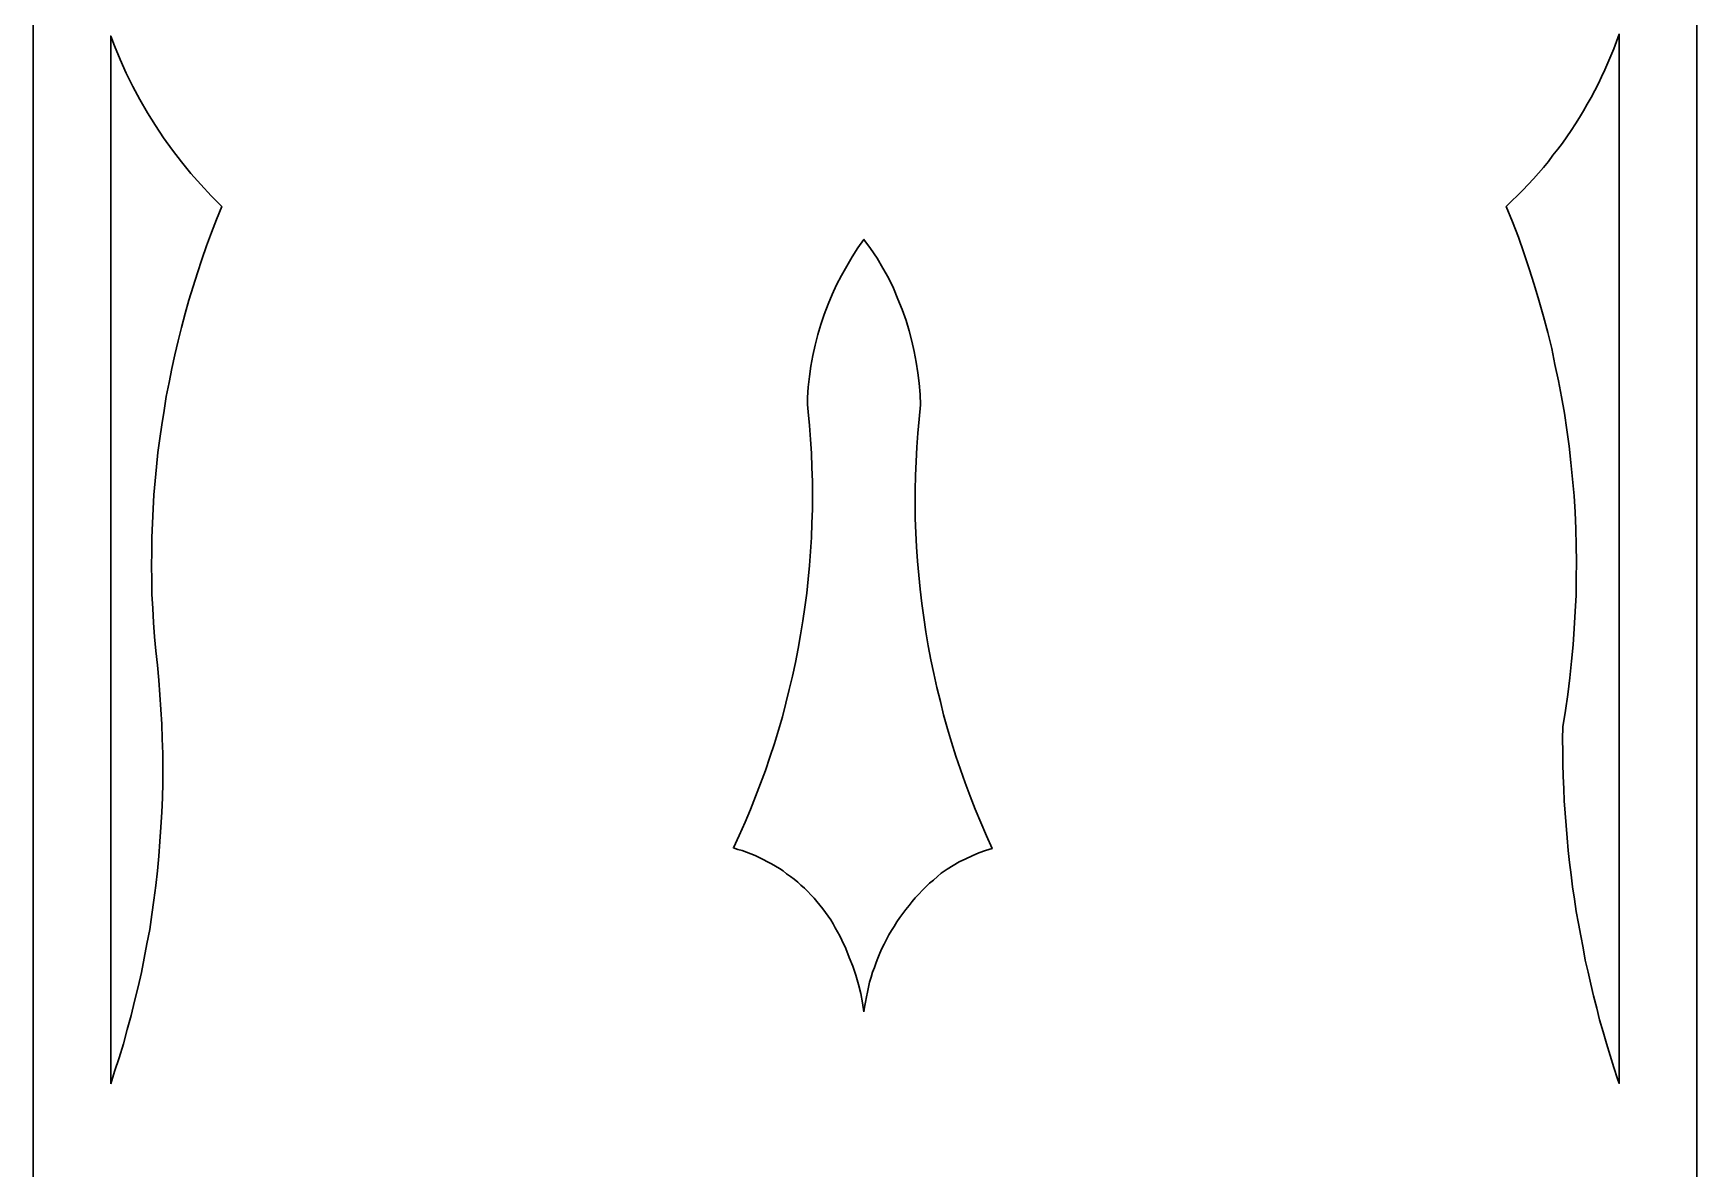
# Model space of a CAD drawing. Header units: centimetres. Extents: x -21.4 to -16.8, y -9 to 9.
# Drawn here: x -21.394 to -16.802, y -3.307 to -0.174 of the extents above; entities that cross this region are included whole.
import ezdxf

# ---------------------------------------------------------------- set-up
doc = ezdxf.new("R2010")
doc.units = ezdxf.units.CM
doc.header["$MEASUREMENT"] = 0
doc.layers.add('layer 1', color=7, linetype='Continuous')

msp = doc.modelspace()

# ---------------------------------------------------------------- linework, layer by layer
at = {"layer": 'layer 1', "color": 250, "lineweight": 30}
for points, knots in [([(-21.39381, 9.00077), (-21.39381, 9.00077), (-16.80173, 9.00077), (-16.80173, 9.00077), (-16.80173, 9.00077), (-16.80173, 9.00077), (-16.80173, -9.00021), (-16.80173, -9.00021), (-16.80173, -9.00021), (-16.80173, -9.00021), (-21.39381, -9.00021), (-21.39381, -9.00021), (-21.39381, -9.00021), (-21.39381, -9.00021), (-21.39381, 9.00077), (-21.39381, 9.00077)], [0, 0, 0, 0, 0.2, 0.2, 0.2, 0.2, 0.4, 0.4, 0.4, 0.4, 0.6, 0.6, 0.6, 0.6, 1, 1, 1, 1]), ([(-21.17985, -3.07248), (-21.17985, -3.07248), (-21.17985, -0.18143), (-21.17985, -0.18143), (-21.17985, -0.18143), (-21.17985, -0.18143), (-21.16997, -0.20777), (-21.16997, -0.20777), (-21.16997, -0.20777), (-21.16997, -0.20777), (-21.15405, -0.24584), (-21.15405, -0.24584), (-21.15405, -0.24584), (-21.15405, -0.24584), (-21.13744, -0.28322), (-21.13744, -0.28322), (-21.13744, -0.28322), (-21.13744, -0.28322), (-21.11875, -0.3206), (-21.11875, -0.3206), (-21.11875, -0.3206), (-21.11875, -0.3206), (-21.09936, -0.35659), (-21.09936, -0.35659), (-21.09936, -0.35659), (-21.09936, -0.35659), (-21.07859, -0.39328), (-21.07859, -0.39328), (-21.07859, -0.39328), (-21.07859, -0.39328), (-21.05644, -0.4279), (-21.05644, -0.4279), (-21.05644, -0.4279), (-21.05644, -0.4279), (-21.0343, -0.46251), (-21.0343, -0.46251), (-21.0343, -0.46251), (-21.0343, -0.46251), (-21.00937, -0.49573), (-21.00937, -0.49573), (-21.00937, -0.49573), (-21.00937, -0.49573), (-20.98445, -0.52827), (-20.98445, -0.52827), (-20.98445, -0.52827), (-20.98445, -0.52827), (-20.95884, -0.56081), (-20.95884, -0.56081), (-20.95884, -0.56081), (-20.95884, -0.56081), (-20.93115, -0.59127), (-20.93115, -0.59127), (-20.93115, -0.59127), (-20.93115, -0.59127), (-20.90276, -0.62173), (-20.90276, -0.62173), (-20.90276, -0.62173), (-20.90276, -0.62173), (-20.8737, -0.65148), (-20.8737, -0.65148), (-20.8737, -0.65148), (-20.8737, -0.65148), (-20.88823, -0.68748), (-20.88823, -0.68748), (-20.88823, -0.68748), (-20.88823, -0.68748), (-20.90207, -0.72348), (-20.90207, -0.72348), (-20.90207, -0.72348), (-20.90207, -0.72348), (-20.91592, -0.76017), (-20.91592, -0.76017), (-20.91592, -0.76017), (-20.91592, -0.76017), (-20.92838, -0.79756), (-20.92838, -0.79756), (-20.92838, -0.79756), (-20.92838, -0.79756), (-20.94085, -0.83424), (-20.94085, -0.83424), (-20.94085, -0.83424), (-20.94085, -0.83424), (-20.95261, -0.87231), (-20.95261, -0.87231), (-20.95261, -0.87231), (-20.95261, -0.87231), (-20.96438, -0.90969), (-20.96438, -0.90969), (-20.96438, -0.90969), (-20.96438, -0.90969), (-20.97407, -0.94707), (-20.97407, -0.94707), (-20.97407, -0.94707), (-20.97407, -0.94707), (-20.98445, -0.98515), (-20.98445, -0.98515), (-20.98445, -0.98515), (-20.98445, -0.98515), (-20.99415, -1.02253), (-20.99415, -1.02253), (-20.99415, -1.02253), (-20.99415, -1.02253), (-21.00315, -1.06059), (-21.00315, -1.06059), (-21.00315, -1.06059), (-21.00315, -1.06059), (-21.01145, -1.09868), (-21.01145, -1.09868), (-21.01145, -1.09868), (-21.01145, -1.09868), (-21.01907, -1.13743), (-21.01907, -1.13743), (-21.01907, -1.13743), (-21.01907, -1.13743), (-21.02667, -1.17621), (-21.02667, -1.17621), (-21.02667, -1.17621), (-21.02667, -1.17621), (-21.0329, -1.21496), (-21.0329, -1.21496), (-21.0329, -1.21496), (-21.0329, -1.21496), (-21.03914, -1.25374), (-21.03914, -1.25374), (-21.03914, -1.25374), (-21.03914, -1.25374), (-21.04468, -1.2918), (-21.04468, -1.2918), (-21.04468, -1.2918), (-21.04468, -1.2918), (-21.04953, -1.33058), (-21.04953, -1.33058), (-21.04953, -1.33058), (-21.04953, -1.33058), (-21.05367, -1.37003), (-21.05367, -1.37003), (-21.05367, -1.37003), (-21.05367, -1.37003), (-21.05713, -1.4088), (-21.05713, -1.4088), (-21.05713, -1.4088), (-21.05713, -1.4088), (-21.0606, -1.44756), (-21.0606, -1.44756), (-21.0606, -1.44756), (-21.0606, -1.44756), (-21.06267, -1.48633), (-21.06267, -1.48633), (-21.06267, -1.48633), (-21.06267, -1.48633), (-21.06476, -1.52578), (-21.06476, -1.52578), (-21.06476, -1.52578), (-21.06476, -1.52578), (-21.06614, -1.56524), (-21.06614, -1.56524), (-21.06614, -1.56524), (-21.06614, -1.56524), (-21.06683, -1.60471), (-21.06683, -1.60471), (-21.06683, -1.60471), (-21.06683, -1.60471), (-21.06752, -1.64346), (-21.06752, -1.64346), (-21.06752, -1.64346), (-21.06752, -1.64346), (-21.06683, -1.68224), (-21.06683, -1.68224), (-21.06683, -1.68224), (-21.06683, -1.68224), (-21.06614, -1.72169), (-21.06614, -1.72169), (-21.06614, -1.72169), (-21.06614, -1.72169), (-21.06405, -1.76045), (-21.06405, -1.76045), (-21.06405, -1.76045), (-21.06405, -1.76045), (-21.06198, -1.79991), (-21.06198, -1.79991), (-21.06198, -1.79991), (-21.06198, -1.79991), (-21.05921, -1.83867), (-21.05921, -1.83867), (-21.05921, -1.83867), (-21.05921, -1.83867), (-21.05576, -1.87743), (-21.05576, -1.87743), (-21.05576, -1.87743), (-21.05576, -1.87743), (-21.05091, -1.91759), (-21.05091, -1.91759), (-21.05091, -1.91759), (-21.05091, -1.91759), (-21.04744, -1.95843), (-21.04744, -1.95843), (-21.04744, -1.95843), (-21.04744, -1.95843), (-21.04399, -1.99927), (-21.04399, -1.99927), (-21.04399, -1.99927), (-21.04399, -1.99927), (-21.04122, -2.03943), (-21.04122, -2.03943), (-21.04122, -2.03943), (-21.04122, -2.03943), (-21.03914, -2.08025), (-21.03914, -2.08025), (-21.03914, -2.08025), (-21.03914, -2.08025), (-21.03775, -2.12041), (-21.03775, -2.12041), (-21.03775, -2.12041), (-21.03775, -2.12041), (-21.03637, -2.16126), (-21.03637, -2.16126), (-21.03637, -2.16126), (-21.03637, -2.16126), (-21.03637, -2.20141), (-21.03637, -2.20141), (-21.03637, -2.20141), (-21.03637, -2.20141), (-21.03637, -2.24225), (-21.03637, -2.24225), (-21.03637, -2.24225), (-21.03637, -2.24225), (-21.03706, -2.28309), (-21.03706, -2.28309), (-21.03706, -2.28309), (-21.03706, -2.28309), (-21.03914, -2.32323), (-21.03914, -2.32323), (-21.03914, -2.32323), (-21.03914, -2.32323), (-21.04122, -2.36408), (-21.04122, -2.36408), (-21.04122, -2.36408), (-21.04122, -2.36408), (-21.04399, -2.40423), (-21.04399, -2.40423), (-21.04399, -2.40423), (-21.04399, -2.40423), (-21.04744, -2.44438), (-21.04744, -2.44438), (-21.04744, -2.44438), (-21.04744, -2.44438), (-21.05091, -2.48522), (-21.05091, -2.48522), (-21.05091, -2.48522), (-21.05091, -2.48522), (-21.05507, -2.52538), (-21.05507, -2.52538), (-21.05507, -2.52538), (-21.05507, -2.52538), (-21.0606, -2.56552), (-21.0606, -2.56552), (-21.0606, -2.56552), (-21.0606, -2.56552), (-21.06614, -2.60567), (-21.06614, -2.60567), (-21.06614, -2.60567), (-21.06614, -2.60567), (-21.07237, -2.64651), (-21.07237, -2.64651), (-21.07237, -2.64651), (-21.07237, -2.64651), (-21.07997, -2.68598), (-21.07997, -2.68598), (-21.07997, -2.68598), (-21.07997, -2.68598), (-21.08759, -2.72612), (-21.08759, -2.72612), (-21.08759, -2.72612), (-21.08759, -2.72612), (-21.09521, -2.76558), (-21.09521, -2.76558), (-21.09521, -2.76558), (-21.09521, -2.76558), (-21.1042, -2.80504), (-21.1042, -2.80504), (-21.1042, -2.80504), (-21.1042, -2.80504), (-21.1139, -2.84449), (-21.1139, -2.84449), (-21.1139, -2.84449), (-21.1139, -2.84449), (-21.12359, -2.88395), (-21.12359, -2.88395), (-21.12359, -2.88395), (-21.12359, -2.88395), (-21.13467, -2.92271), (-21.13467, -2.92271), (-21.13467, -2.92271), (-21.13467, -2.92271), (-21.14505, -2.96217), (-21.14505, -2.96217), (-21.14505, -2.96217), (-21.14505, -2.96217), (-21.15681, -3.00093), (-21.15681, -3.00093), (-21.15681, -3.00093), (-21.15681, -3.00093), (-21.16928, -3.03901), (-21.16928, -3.03901), (-21.16928, -3.03901), (-21.16928, -3.03901), (-21.17985, -3.07248), (-21.17985, -3.07248)], [0, 0, 0, 0, 0.0128205, 0.0128205, 0.0128205, 0.0128205, 0.025641, 0.025641, 0.025641, 0.025641, 0.0384615, 0.0384615, 0.0384615, 0.0384615, 0.0512821, 0.0512821, 0.0512821, 0.0512821, 0.0641026, 0.0641026, 0.0641026, 0.0641026, 0.0769231, 0.0769231, 0.0769231, 0.0769231, 0.0897436, 0.0897436, 0.0897436, 0.0897436, 0.1025641, 0.1025641, 0.1025641, 0.1025641, 0.1153846, 0.1153846, 0.1153846, 0.1153846, 0.1282051, 0.1282051, 0.1282051, 0.1282051, 0.1410256, 0.1410256, 0.1410256, 0.1410256, 0.1538462, 0.1538462, 0.1538462, 0.1538462, 0.1666667, 0.1666667, 0.1666667, 0.1666667, 0.1794872, 0.1794872, 0.1794872, 0.1794872, 0.1923077, 0.1923077, 0.1923077, 0.1923077, 0.2051282, 0.2051282, 0.2051282, 0.2051282, 0.2179487, 0.2179487, 0.2179487, 0.2179487, 0.2307692, 0.2307692, 0.2307692, 0.2307692, 0.2435897, 0.2435897, 0.2435897, 0.2435897, 0.2564103, 0.2564103, 0.2564103, 0.2564103, 0.2692308, 0.2692308, 0.2692308, 0.2692308, 0.2820513, 0.2820513, 0.2820513, 0.2820513, 0.2948718, 0.2948718, 0.2948718, 0.2948718, 0.3076923, 0.3076923, 0.3076923, 0.3076923, 0.3205128, 0.3205128, 0.3205128, 0.3205128, 0.3333333, 0.3333333, 0.3333333, 0.3333333, 0.3461538, 0.3461538, 0.3461538, 0.3461538, 0.3589744, 0.3589744, 0.3589744, 0.3589744, 0.3717949, 0.3717949, 0.3717949, 0.3717949, 0.3846154, 0.3846154, 0.3846154, 0.3846154, 0.3974359, 0.3974359, 0.3974359, 0.3974359, 0.4102564, 0.4102564, 0.4102564, 0.4102564, 0.4230769, 0.4230769, 0.4230769, 0.4230769, 0.4358974, 0.4358974, 0.4358974, 0.4358974, 0.4487179, 0.4487179, 0.4487179, 0.4487179, 0.4615385, 0.4615385, 0.4615385, 0.4615385, 0.474359, 0.474359, 0.474359, 0.474359, 0.4871795, 0.4871795, 0.4871795, 0.4871795, 0.5, 0.5, 0.5, 0.5, 0.5128205, 0.5128205, 0.5128205, 0.5128205, 0.525641, 0.525641, 0.525641, 0.525641, 0.5384615, 0.5384615, 0.5384615, 0.5384615, 0.5512821, 0.5512821, 0.5512821, 0.5512821, 0.5641026, 0.5641026, 0.5641026, 0.5641026, 0.5769231, 0.5769231, 0.5769231, 0.5769231, 0.5897436, 0.5897436, 0.5897436, 0.5897436, 0.6025641, 0.6025641, 0.6025641, 0.6025641, 0.6153846, 0.6153846, 0.6153846, 0.6153846, 0.6282051, 0.6282051, 0.6282051, 0.6282051, 0.6410256, 0.6410256, 0.6410256, 0.6410256, 0.6538462, 0.6538462, 0.6538462, 0.6538462, 0.6666667, 0.6666667, 0.6666667, 0.6666667, 0.6794872, 0.6794872, 0.6794872, 0.6794872, 0.6923077, 0.6923077, 0.6923077, 0.6923077, 0.7051282, 0.7051282, 0.7051282, 0.7051282, 0.7179487, 0.7179487, 0.7179487, 0.7179487, 0.7307692, 0.7307692, 0.7307692, 0.7307692, 0.7435897, 0.7435897, 0.7435897, 0.7435897, 0.7564103, 0.7564103, 0.7564103, 0.7564103, 0.7692308, 0.7692308, 0.7692308, 0.7692308, 0.7820513, 0.7820513, 0.7820513, 0.7820513, 0.7948718, 0.7948718, 0.7948718, 0.7948718, 0.8076923, 0.8076923, 0.8076923, 0.8076923, 0.8205128, 0.8205128, 0.8205128, 0.8205128, 0.8333333, 0.8333333, 0.8333333, 0.8333333, 0.8461538, 0.8461538, 0.8461538, 0.8461538, 0.8589744, 0.8589744, 0.8589744, 0.8589744, 0.8717949, 0.8717949, 0.8717949, 0.8717949, 0.8846154, 0.8846154, 0.8846154, 0.8846154, 0.8974359, 0.8974359, 0.8974359, 0.8974359, 0.9102564, 0.9102564, 0.9102564, 0.9102564, 0.9230769, 0.9230769, 0.9230769, 0.9230769, 0.9358974, 0.9358974, 0.9358974, 0.9358974, 0.9487179, 0.9487179, 0.9487179, 0.9487179, 0.9615385, 0.9615385, 0.9615385, 0.9615385, 0.974359, 0.974359, 0.974359, 0.974359, 1, 1, 1, 1]), ([(-17.01569, -0.17535), (-17.01569, -0.17535), (-17.01569, -3.07152), (-17.01569, -3.07152), (-17.01569, -3.07152), (-17.01569, -3.07152), (-17.02002, -3.05909), (-17.02002, -3.05909), (-17.02002, -3.05909), (-17.02002, -3.05909), (-17.0304, -3.02725), (-17.0304, -3.02725), (-17.0304, -3.02725), (-17.0304, -3.02725), (-17.04079, -2.99401), (-17.04079, -2.99401), (-17.04079, -2.99401), (-17.04079, -2.99401), (-17.05047, -2.96148), (-17.05047, -2.96148), (-17.05047, -2.96148), (-17.05047, -2.96148), (-17.06016, -2.92895), (-17.06016, -2.92895), (-17.06016, -2.92895), (-17.06016, -2.92895), (-17.06986, -2.89641), (-17.06986, -2.89641), (-17.06986, -2.89641), (-17.06986, -2.89641), (-17.07748, -2.86387), (-17.07748, -2.86387), (-17.07748, -2.86387), (-17.07748, -2.86387), (-17.08647, -2.82995), (-17.08647, -2.82995), (-17.08647, -2.82995), (-17.08647, -2.82995), (-17.09409, -2.79742), (-17.09409, -2.79742), (-17.09409, -2.79742), (-17.09409, -2.79742), (-17.10169, -2.76419), (-17.10169, -2.76419), (-17.10169, -2.76419), (-17.10169, -2.76419), (-17.10931, -2.73096), (-17.10931, -2.73096), (-17.10931, -2.73096), (-17.10931, -2.73096), (-17.11554, -2.69705), (-17.11554, -2.69705), (-17.11554, -2.69705), (-17.11554, -2.69705), (-17.12177, -2.66381), (-17.12177, -2.66381), (-17.12177, -2.66381), (-17.12177, -2.66381), (-17.128, -2.6306), (-17.128, -2.6306), (-17.128, -2.6306), (-17.128, -2.6306), (-17.13424, -2.59667), (-17.13424, -2.59667), (-17.13424, -2.59667), (-17.13424, -2.59667), (-17.13908, -2.56275), (-17.13908, -2.56275), (-17.13908, -2.56275), (-17.13908, -2.56275), (-17.14462, -2.52883), (-17.14462, -2.52883), (-17.14462, -2.52883), (-17.14462, -2.52883), (-17.14876, -2.49561), (-17.14876, -2.49561), (-17.14876, -2.49561), (-17.14876, -2.49561), (-17.15292, -2.46168), (-17.15292, -2.46168), (-17.15292, -2.46168), (-17.15292, -2.46168), (-17.15708, -2.42846), (-17.15708, -2.42846), (-17.15708, -2.42846), (-17.15708, -2.42846), (-17.15915, -2.39385), (-17.15915, -2.39385), (-17.15915, -2.39385), (-17.15915, -2.39385), (-17.16261, -2.35993), (-17.16261, -2.35993), (-17.16261, -2.35993), (-17.16261, -2.35993), (-17.1647, -2.32601), (-17.1647, -2.32601), (-17.1647, -2.32601), (-17.1647, -2.32601), (-17.16746, -2.29208), (-17.16746, -2.29208), (-17.16746, -2.29208), (-17.16746, -2.29208), (-17.16884, -2.25817), (-17.16884, -2.25817), (-17.16884, -2.25817), (-17.16884, -2.25817), (-17.17024, -2.22355), (-17.17024, -2.22355), (-17.17024, -2.22355), (-17.17024, -2.22355), (-17.17162, -2.18964), (-17.17162, -2.18964), (-17.17162, -2.18964), (-17.17162, -2.18964), (-17.17162, -2.15572), (-17.17162, -2.15572), (-17.17162, -2.15572), (-17.17162, -2.15572), (-17.17231, -2.12181), (-17.17231, -2.12181), (-17.17231, -2.12181), (-17.17231, -2.12181), (-17.17162, -2.08719), (-17.17162, -2.08719), (-17.17162, -2.08719), (-17.17162, -2.08719), (-17.164, -2.04219), (-17.164, -2.04219), (-17.164, -2.04219), (-17.164, -2.04219), (-17.15777, -1.99789), (-17.15777, -1.99789), (-17.15777, -1.99789), (-17.15777, -1.99789), (-17.15223, -1.9522), (-17.15223, -1.9522), (-17.15223, -1.9522), (-17.15223, -1.9522), (-17.14739, -1.90652), (-17.14739, -1.90652), (-17.14739, -1.90652), (-17.14739, -1.90652), (-17.14323, -1.86151), (-17.14323, -1.86151), (-17.14323, -1.86151), (-17.14323, -1.86151), (-17.13978, -1.81583), (-17.13978, -1.81583), (-17.13978, -1.81583), (-17.13978, -1.81583), (-17.137, -1.76945), (-17.137, -1.76945), (-17.137, -1.76945), (-17.137, -1.76945), (-17.13493, -1.72377), (-17.13493, -1.72377), (-17.13493, -1.72377), (-17.13493, -1.72377), (-17.13424, -1.67808), (-17.13424, -1.67808), (-17.13424, -1.67808), (-17.13424, -1.67808), (-17.13355, -1.63239), (-17.13355, -1.63239), (-17.13355, -1.63239), (-17.13355, -1.63239), (-17.13424, -1.5867), (-17.13424, -1.5867), (-17.13424, -1.5867), (-17.13424, -1.5867), (-17.13562, -1.54101), (-17.13562, -1.54101), (-17.13562, -1.54101), (-17.13562, -1.54101), (-17.13769, -1.49532), (-17.13769, -1.49532), (-17.13769, -1.49532), (-17.13769, -1.49532), (-17.14047, -1.44965), (-17.14047, -1.44965), (-17.14047, -1.44965), (-17.14047, -1.44965), (-17.14462, -1.40395), (-17.14462, -1.40395), (-17.14462, -1.40395), (-17.14462, -1.40395), (-17.14947, -1.35826), (-17.14947, -1.35826), (-17.14947, -1.35826), (-17.14947, -1.35826), (-17.15432, -1.31258), (-17.15432, -1.31258), (-17.15432, -1.31258), (-17.15432, -1.31258), (-17.15986, -1.26757), (-17.15986, -1.26757), (-17.15986, -1.26757), (-17.15986, -1.26757), (-17.16677, -1.2219), (-17.16677, -1.2219), (-17.16677, -1.2219), (-17.16677, -1.2219), (-17.17508, -1.1769), (-17.17508, -1.1769), (-17.17508, -1.1769), (-17.17508, -1.1769), (-17.18338, -1.13259), (-17.18338, -1.13259), (-17.18338, -1.13259), (-17.18338, -1.13259), (-17.19307, -1.08761), (-17.19307, -1.08761), (-17.19307, -1.08761), (-17.19307, -1.08761), (-17.20208, -1.04329), (-17.20208, -1.04329), (-17.20208, -1.04329), (-17.20208, -1.04329), (-17.21315, -0.99898), (-17.21315, -0.99898), (-17.21315, -0.99898), (-17.21315, -0.99898), (-17.22491, -0.95469), (-17.22491, -0.95469), (-17.22491, -0.95469), (-17.22491, -0.95469), (-17.23738, -0.91038), (-17.23738, -0.91038), (-17.23738, -0.91038), (-17.23738, -0.91038), (-17.25053, -0.86678), (-17.25053, -0.86678), (-17.25053, -0.86678), (-17.25053, -0.86678), (-17.26438, -0.82316), (-17.26438, -0.82316), (-17.26438, -0.82316), (-17.26438, -0.82316), (-17.27892, -0.77955), (-17.27892, -0.77955), (-17.27892, -0.77955), (-17.27892, -0.77955), (-17.29415, -0.73664), (-17.29415, -0.73664), (-17.29415, -0.73664), (-17.29415, -0.73664), (-17.31076, -0.69371), (-17.31076, -0.69371), (-17.31076, -0.69371), (-17.31076, -0.69371), (-17.32736, -0.65148), (-17.32736, -0.65148), (-17.32736, -0.65148), (-17.32736, -0.65148), (-17.31214, -0.63625), (-17.31214, -0.63625), (-17.31214, -0.63625), (-17.31214, -0.63625), (-17.29622, -0.62102), (-17.29622, -0.62102), (-17.29622, -0.62102), (-17.29622, -0.62102), (-17.28168, -0.6065), (-17.28168, -0.6065), (-17.28168, -0.6065), (-17.28168, -0.6065), (-17.26714, -0.59127), (-17.26714, -0.59127), (-17.26714, -0.59127), (-17.26714, -0.59127), (-17.25261, -0.57535), (-17.25261, -0.57535), (-17.25261, -0.57535), (-17.25261, -0.57535), (-17.23876, -0.55943), (-17.23876, -0.55943), (-17.23876, -0.55943), (-17.23876, -0.55943), (-17.22491, -0.54349), (-17.22491, -0.54349), (-17.22491, -0.54349), (-17.22491, -0.54349), (-17.21108, -0.52758), (-17.21108, -0.52758), (-17.21108, -0.52758), (-17.21108, -0.52758), (-17.19861, -0.51027), (-17.19861, -0.51027), (-17.19861, -0.51027), (-17.19861, -0.51027), (-17.18546, -0.49297), (-17.18546, -0.49297), (-17.18546, -0.49297), (-17.18546, -0.49297), (-17.17231, -0.47635), (-17.17231, -0.47635), (-17.17231, -0.47635), (-17.17231, -0.47635), (-17.15986, -0.45904), (-17.15986, -0.45904), (-17.15986, -0.45904), (-17.15986, -0.45904), (-17.14807, -0.44174), (-17.14807, -0.44174), (-17.14807, -0.44174), (-17.14807, -0.44174), (-17.13631, -0.42374), (-17.13631, -0.42374), (-17.13631, -0.42374), (-17.13631, -0.42374), (-17.12523, -0.40575), (-17.12523, -0.40575), (-17.12523, -0.40575), (-17.12523, -0.40575), (-17.11416, -0.38774), (-17.11416, -0.38774), (-17.11416, -0.38774), (-17.11416, -0.38774), (-17.10378, -0.36906), (-17.10378, -0.36906), (-17.10378, -0.36906), (-17.10378, -0.36906), (-17.0934, -0.35106), (-17.0934, -0.35106), (-17.0934, -0.35106), (-17.0934, -0.35106), (-17.08301, -0.33167), (-17.08301, -0.33167), (-17.08301, -0.33167), (-17.08301, -0.33167), (-17.07332, -0.31229), (-17.07332, -0.31229), (-17.07332, -0.31229), (-17.07332, -0.31229), (-17.06432, -0.2936), (-17.06432, -0.2936), (-17.06432, -0.2936), (-17.06432, -0.2936), (-17.05531, -0.27421), (-17.05531, -0.27421), (-17.05531, -0.27421), (-17.05531, -0.27421), (-17.04702, -0.25484), (-17.04702, -0.25484), (-17.04702, -0.25484), (-17.04702, -0.25484), (-17.0387, -0.23546), (-17.0387, -0.23546), (-17.0387, -0.23546), (-17.0387, -0.23546), (-17.0304, -0.21607), (-17.0304, -0.21607), (-17.0304, -0.21607), (-17.0304, -0.21607), (-17.02347, -0.196), (-17.02347, -0.196), (-17.02347, -0.196), (-17.02347, -0.196), (-17.01587, -0.17592), (-17.01587, -0.17592), (-17.01587, -0.17592), (-17.01587, -0.17592), (-17.01569, -0.17535), (-17.01569, -0.17535)], [0, 0, 0, 0, 0.0108696, 0.0108696, 0.0108696, 0.0108696, 0.0217391, 0.0217391, 0.0217391, 0.0217391, 0.0326087, 0.0326087, 0.0326087, 0.0326087, 0.0434783, 0.0434783, 0.0434783, 0.0434783, 0.0543478, 0.0543478, 0.0543478, 0.0543478, 0.0652174, 0.0652174, 0.0652174, 0.0652174, 0.076087, 0.076087, 0.076087, 0.076087, 0.0869565, 0.0869565, 0.0869565, 0.0869565, 0.0978261, 0.0978261, 0.0978261, 0.0978261, 0.1086957, 0.1086957, 0.1086957, 0.1086957, 0.1195652, 0.1195652, 0.1195652, 0.1195652, 0.1304348, 0.1304348, 0.1304348, 0.1304348, 0.1413043, 0.1413043, 0.1413043, 0.1413043, 0.1521739, 0.1521739, 0.1521739, 0.1521739, 0.1630435, 0.1630435, 0.1630435, 0.1630435, 0.173913, 0.173913, 0.173913, 0.173913, 0.1847826, 0.1847826, 0.1847826, 0.1847826, 0.1956522, 0.1956522, 0.1956522, 0.1956522, 0.2065217, 0.2065217, 0.2065217, 0.2065217, 0.2173913, 0.2173913, 0.2173913, 0.2173913, 0.2282609, 0.2282609, 0.2282609, 0.2282609, 0.2391304, 0.2391304, 0.2391304, 0.2391304, 0.25, 0.25, 0.25, 0.25, 0.2608696, 0.2608696, 0.2608696, 0.2608696, 0.2717391, 0.2717391, 0.2717391, 0.2717391, 0.2826087, 0.2826087, 0.2826087, 0.2826087, 0.2934783, 0.2934783, 0.2934783, 0.2934783, 0.3043478, 0.3043478, 0.3043478, 0.3043478, 0.3152174, 0.3152174, 0.3152174, 0.3152174, 0.326087, 0.326087, 0.326087, 0.326087, 0.3369565, 0.3369565, 0.3369565, 0.3369565, 0.3478261, 0.3478261, 0.3478261, 0.3478261, 0.3586957, 0.3586957, 0.3586957, 0.3586957, 0.3695652, 0.3695652, 0.3695652, 0.3695652, 0.3804348, 0.3804348, 0.3804348, 0.3804348, 0.3913043, 0.3913043, 0.3913043, 0.3913043, 0.4021739, 0.4021739, 0.4021739, 0.4021739, 0.4130435, 0.4130435, 0.4130435, 0.4130435, 0.423913, 0.423913, 0.423913, 0.423913, 0.4347826, 0.4347826, 0.4347826, 0.4347826, 0.4456522, 0.4456522, 0.4456522, 0.4456522, 0.4565217, 0.4565217, 0.4565217, 0.4565217, 0.4673913, 0.4673913, 0.4673913, 0.4673913, 0.4782609, 0.4782609, 0.4782609, 0.4782609, 0.4891304, 0.4891304, 0.4891304, 0.4891304, 0.5, 0.5, 0.5, 0.5, 0.5108696, 0.5108696, 0.5108696, 0.5108696, 0.5217391, 0.5217391, 0.5217391, 0.5217391, 0.5326087, 0.5326087, 0.5326087, 0.5326087, 0.5434783, 0.5434783, 0.5434783, 0.5434783, 0.5543478, 0.5543478, 0.5543478, 0.5543478, 0.5652174, 0.5652174, 0.5652174, 0.5652174, 0.576087, 0.576087, 0.576087, 0.576087, 0.5869565, 0.5869565, 0.5869565, 0.5869565, 0.5978261, 0.5978261, 0.5978261, 0.5978261, 0.6086957, 0.6086957, 0.6086957, 0.6086957, 0.6195652, 0.6195652, 0.6195652, 0.6195652, 0.6304348, 0.6304348, 0.6304348, 0.6304348, 0.6413043, 0.6413043, 0.6413043, 0.6413043, 0.6521739, 0.6521739, 0.6521739, 0.6521739, 0.6630435, 0.6630435, 0.6630435, 0.6630435, 0.673913, 0.673913, 0.673913, 0.673913, 0.6847826, 0.6847826, 0.6847826, 0.6847826, 0.6956522, 0.6956522, 0.6956522, 0.6956522, 0.7065217, 0.7065217, 0.7065217, 0.7065217, 0.7173913, 0.7173913, 0.7173913, 0.7173913, 0.7282609, 0.7282609, 0.7282609, 0.7282609, 0.7391304, 0.7391304, 0.7391304, 0.7391304, 0.75, 0.75, 0.75, 0.75, 0.7608696, 0.7608696, 0.7608696, 0.7608696, 0.7717391, 0.7717391, 0.7717391, 0.7717391, 0.7826087, 0.7826087, 0.7826087, 0.7826087, 0.7934783, 0.7934783, 0.7934783, 0.7934783, 0.8043478, 0.8043478, 0.8043478, 0.8043478, 0.8152174, 0.8152174, 0.8152174, 0.8152174, 0.826087, 0.826087, 0.826087, 0.826087, 0.8369565, 0.8369565, 0.8369565, 0.8369565, 0.8478261, 0.8478261, 0.8478261, 0.8478261, 0.8586957, 0.8586957, 0.8586957, 0.8586957, 0.8695652, 0.8695652, 0.8695652, 0.8695652, 0.8804348, 0.8804348, 0.8804348, 0.8804348, 0.8913043, 0.8913043, 0.8913043, 0.8913043, 0.9021739, 0.9021739, 0.9021739, 0.9021739, 0.9130435, 0.9130435, 0.9130435, 0.9130435, 0.923913, 0.923913, 0.923913, 0.923913, 0.9347826, 0.9347826, 0.9347826, 0.9347826, 0.9456522, 0.9456522, 0.9456522, 0.9456522, 0.9565217, 0.9565217, 0.9565217, 0.9565217, 0.9673913, 0.9673913, 0.9673913, 0.9673913, 0.9782609, 0.9782609, 0.9782609, 0.9782609, 1, 1, 1, 1]), ([(-19.10088, -2.87426), (-19.10088, -2.87426), (-19.0988, -2.8611), (-19.0988, -2.8611), (-19.0988, -2.8611), (-19.0988, -2.8611), (-19.09672, -2.84726), (-19.09672, -2.84726), (-19.09672, -2.84726), (-19.09672, -2.84726), (-19.09396, -2.83273), (-19.09396, -2.83273), (-19.09396, -2.83273), (-19.09396, -2.83273), (-19.09118, -2.81957), (-19.09118, -2.81957), (-19.09118, -2.81957), (-19.09118, -2.81957), (-19.08841, -2.80573), (-19.08841, -2.80573), (-19.08841, -2.80573), (-19.08841, -2.80573), (-19.08496, -2.79188), (-19.08496, -2.79188), (-19.08496, -2.79188), (-19.08496, -2.79188), (-19.0808, -2.77803), (-19.0808, -2.77803), (-19.0808, -2.77803), (-19.0808, -2.77803), (-19.07665, -2.76489), (-19.07665, -2.76489), (-19.07665, -2.76489), (-19.07665, -2.76489), (-19.0718, -2.75173), (-19.0718, -2.75173), (-19.0718, -2.75173), (-19.0718, -2.75173), (-19.06695, -2.7379), (-19.06695, -2.7379), (-19.06695, -2.7379), (-19.06695, -2.7379), (-19.06211, -2.72543), (-19.06211, -2.72543), (-19.06211, -2.72543), (-19.06211, -2.72543), (-19.05726, -2.71228), (-19.05726, -2.71228), (-19.05726, -2.71228), (-19.05726, -2.71228), (-19.05103, -2.69912), (-19.05103, -2.69912), (-19.05103, -2.69912), (-19.05103, -2.69912), (-19.0448, -2.68735), (-19.0448, -2.68735), (-19.0448, -2.68735), (-19.0448, -2.68735), (-19.03858, -2.6742), (-19.03858, -2.6742), (-19.03858, -2.6742), (-19.03858, -2.6742), (-19.03164, -2.66174), (-19.03164, -2.66174), (-19.03164, -2.66174), (-19.03164, -2.66174), (-19.02473, -2.64927), (-19.02473, -2.64927), (-19.02473, -2.64927), (-19.02473, -2.64927), (-19.01712, -2.6382), (-19.01712, -2.6382), (-19.01712, -2.6382), (-19.01712, -2.6382), (-19.01019, -2.62575), (-19.01019, -2.62575), (-19.01019, -2.62575), (-19.01019, -2.62575), (-19.00189, -2.61399), (-19.00189, -2.61399), (-19.00189, -2.61399), (-19.00189, -2.61399), (-18.99358, -2.60291), (-18.99358, -2.60291), (-18.99358, -2.60291), (-18.99358, -2.60291), (-18.98528, -2.59182), (-18.98528, -2.59182), (-18.98528, -2.59182), (-18.98528, -2.59182), (-18.97628, -2.58075), (-18.97628, -2.58075), (-18.97628, -2.58075), (-18.97628, -2.58075), (-18.96797, -2.56967), (-18.96797, -2.56967), (-18.96797, -2.56967), (-18.96797, -2.56967), (-18.95896, -2.55929), (-18.95896, -2.55929), (-18.95896, -2.55929), (-18.95896, -2.55929), (-18.94928, -2.54891), (-18.94928, -2.54891), (-18.94928, -2.54891), (-18.94928, -2.54891), (-18.9389, -2.53852), (-18.9389, -2.53852), (-18.9389, -2.53852), (-18.9389, -2.53852), (-18.9299, -2.52883), (-18.9299, -2.52883), (-18.9299, -2.52883), (-18.9299, -2.52883), (-18.91951, -2.51845), (-18.91951, -2.51845), (-18.91951, -2.51845), (-18.91951, -2.51845), (-18.90844, -2.51015), (-18.90844, -2.51015), (-18.90844, -2.51015), (-18.90844, -2.51015), (-18.89806, -2.50046), (-18.89806, -2.50046), (-18.89806, -2.50046), (-18.89806, -2.50046), (-18.88768, -2.49145), (-18.88768, -2.49145), (-18.88768, -2.49145), (-18.88768, -2.49145), (-18.87105, -2.48038), (-18.87105, -2.48038), (-18.87105, -2.48038), (-18.87105, -2.48038), (-18.85444, -2.47), (-18.85444, -2.47), (-18.85444, -2.47), (-18.85444, -2.47), (-18.83783, -2.4603), (-18.83783, -2.4603), (-18.83783, -2.4603), (-18.83783, -2.4603), (-18.81983, -2.4513), (-18.81983, -2.4513), (-18.81983, -2.4513), (-18.81983, -2.4513), (-18.80183, -2.443), (-18.80183, -2.443), (-18.80183, -2.443), (-18.80183, -2.443), (-18.78384, -2.43538), (-18.78384, -2.43538), (-18.78384, -2.43538), (-18.78384, -2.43538), (-18.76514, -2.42916), (-18.76514, -2.42916), (-18.76514, -2.42916), (-18.76514, -2.42916), (-18.74714, -2.42362), (-18.74714, -2.42362), (-18.74714, -2.42362), (-18.74714, -2.42362), (-18.76237, -2.38831), (-18.76237, -2.38831), (-18.76237, -2.38831), (-18.76237, -2.38831), (-18.7783, -2.35162), (-18.7783, -2.35162), (-18.7783, -2.35162), (-18.7783, -2.35162), (-18.79352, -2.31493), (-18.79352, -2.31493), (-18.79352, -2.31493), (-18.79352, -2.31493), (-18.80737, -2.27894), (-18.80737, -2.27894), (-18.80737, -2.27894), (-18.80737, -2.27894), (-18.82122, -2.24225), (-18.82122, -2.24225), (-18.82122, -2.24225), (-18.82122, -2.24225), (-18.83436, -2.20556), (-18.83436, -2.20556), (-18.83436, -2.20556), (-18.83436, -2.20556), (-18.84683, -2.16817), (-18.84683, -2.16817), (-18.84683, -2.16817), (-18.84683, -2.16817), (-18.85859, -2.1301), (-18.85859, -2.1301), (-18.85859, -2.1301), (-18.85859, -2.1301), (-18.86967, -2.09272), (-18.86967, -2.09272), (-18.86967, -2.09272), (-18.86967, -2.09272), (-18.88074, -2.05466), (-18.88074, -2.05466), (-18.88074, -2.05466), (-18.88074, -2.05466), (-18.88974, -2.01727), (-18.88974, -2.01727), (-18.88974, -2.01727), (-18.88974, -2.01727), (-18.89944, -1.9792), (-18.89944, -1.9792), (-18.89944, -1.9792), (-18.89944, -1.9792), (-18.90775, -1.94043), (-18.90775, -1.94043), (-18.90775, -1.94043), (-18.90775, -1.94043), (-18.91605, -1.90236), (-18.91605, -1.90236), (-18.91605, -1.90236), (-18.91605, -1.90236), (-18.92297, -1.8636), (-18.92297, -1.8636), (-18.92297, -1.8636), (-18.92297, -1.8636), (-18.9299, -1.82552), (-18.9299, -1.82552), (-18.9299, -1.82552), (-18.9299, -1.82552), (-18.93544, -1.78607), (-18.93544, -1.78607), (-18.93544, -1.78607), (-18.93544, -1.78607), (-18.94097, -1.7473), (-18.94097, -1.7473), (-18.94097, -1.7473), (-18.94097, -1.7473), (-18.94513, -1.70783), (-18.94513, -1.70783), (-18.94513, -1.70783), (-18.94513, -1.70783), (-18.94928, -1.66908), (-18.94928, -1.66908), (-18.94928, -1.66908), (-18.94928, -1.66908), (-18.95274, -1.63031), (-18.95274, -1.63031), (-18.95274, -1.63031), (-18.95274, -1.63031), (-18.95551, -1.59086), (-18.95551, -1.59086), (-18.95551, -1.59086), (-18.95551, -1.59086), (-18.95758, -1.55208), (-18.95758, -1.55208), (-18.95758, -1.55208), (-18.95758, -1.55208), (-18.95896, -1.51263), (-18.95896, -1.51263), (-18.95896, -1.51263), (-18.95896, -1.51263), (-18.95896, -1.47386), (-18.95896, -1.47386), (-18.95896, -1.47386), (-18.95896, -1.47386), (-18.95896, -1.43441), (-18.95896, -1.43441), (-18.95896, -1.43441), (-18.95896, -1.43441), (-18.95827, -1.39426), (-18.95827, -1.39426), (-18.95827, -1.39426), (-18.95827, -1.39426), (-18.95689, -1.35549), (-18.95689, -1.35549), (-18.95689, -1.35549), (-18.95689, -1.35549), (-18.95482, -1.31604), (-18.95482, -1.31604), (-18.95482, -1.31604), (-18.95482, -1.31604), (-18.95205, -1.27727), (-18.95205, -1.27727), (-18.95205, -1.27727), (-18.95205, -1.27727), (-18.94858, -1.23851), (-18.94858, -1.23851), (-18.94858, -1.23851), (-18.94858, -1.23851), (-18.94444, -1.19905), (-18.94444, -1.19905), (-18.94444, -1.19905), (-18.94444, -1.19905), (-18.94582, -1.16998), (-18.94582, -1.16998), (-18.94582, -1.16998), (-18.94582, -1.16998), (-18.94858, -1.13952), (-18.94858, -1.13952), (-18.94858, -1.13952), (-18.94858, -1.13952), (-18.95205, -1.11044), (-18.95205, -1.11044), (-18.95205, -1.11044), (-18.95205, -1.11044), (-18.95689, -1.08136), (-18.95689, -1.08136), (-18.95689, -1.08136), (-18.95689, -1.08136), (-18.96243, -1.05161), (-18.96243, -1.05161), (-18.96243, -1.05161), (-18.96243, -1.05161), (-18.96866, -1.02322), (-18.96866, -1.02322), (-18.96866, -1.02322), (-18.96866, -1.02322), (-18.97559, -0.99484), (-18.97559, -0.99484), (-18.97559, -0.99484), (-18.97559, -0.99484), (-18.98457, -0.96576), (-18.98457, -0.96576), (-18.98457, -0.96576), (-18.98457, -0.96576), (-18.99496, -0.93599), (-18.99496, -0.93599), (-18.99496, -0.93599), (-18.99496, -0.93599), (-19.00674, -0.90693), (-19.00674, -0.90693), (-19.00674, -0.90693), (-19.00674, -0.90693), (-19.01919, -0.87716), (-19.01919, -0.87716), (-19.01919, -0.87716), (-19.01919, -0.87716), (-19.03304, -0.84877), (-19.03304, -0.84877), (-19.03304, -0.84877), (-19.03304, -0.84877), (-19.04827, -0.82177), (-19.04827, -0.82177), (-19.04827, -0.82177), (-19.04827, -0.82177), (-19.06419, -0.79409), (-19.06419, -0.79409), (-19.06419, -0.79409), (-19.06419, -0.79409), (-19.08219, -0.76779), (-19.08219, -0.76779), (-19.08219, -0.76779), (-19.08219, -0.76779), (-19.10088, -0.74218), (-19.10088, -0.74218), (-19.10088, -0.74218), (-19.10088, -0.74218), (-19.11749, -0.76571), (-19.11749, -0.76571), (-19.11749, -0.76571), (-19.11749, -0.76571), (-19.13341, -0.79063), (-19.13341, -0.79063), (-19.13341, -0.79063), (-19.13341, -0.79063), (-19.14795, -0.81624), (-19.14795, -0.81624), (-19.14795, -0.81624), (-19.14795, -0.81624), (-19.16249, -0.84185), (-19.16249, -0.84185), (-19.16249, -0.84185), (-19.16249, -0.84185), (-19.17633, -0.86816), (-19.17633, -0.86816), (-19.17633, -0.86816), (-19.17633, -0.86816), (-19.18879, -0.89446), (-19.18879, -0.89446), (-19.18879, -0.89446), (-19.18879, -0.89446), (-19.19917, -0.92145), (-19.19917, -0.92145), (-19.19917, -0.92145), (-19.19917, -0.92145), (-19.21025, -0.94984), (-19.21025, -0.94984), (-19.21025, -0.94984), (-19.21025, -0.94984), (-19.21925, -0.97753), (-19.21925, -0.97753), (-19.21925, -0.97753), (-19.21925, -0.97753), (-19.22824, -1.00523), (-19.22824, -1.00523), (-19.22824, -1.00523), (-19.22824, -1.00523), (-19.23517, -1.03429), (-19.23517, -1.03429), (-19.23517, -1.03429), (-19.23517, -1.03429), (-19.2414, -1.06268), (-19.2414, -1.06268), (-19.2414, -1.06268), (-19.2414, -1.06268), (-19.24694, -1.09175), (-19.24694, -1.09175), (-19.24694, -1.09175), (-19.24694, -1.09175), (-19.25109, -1.12082), (-19.25109, -1.12082), (-19.25109, -1.12082), (-19.25109, -1.12082), (-19.25456, -1.1499), (-19.25456, -1.1499), (-19.25456, -1.1499), (-19.25456, -1.1499), (-19.25663, -1.17897), (-19.25663, -1.17897), (-19.25663, -1.17897), (-19.25663, -1.17897), (-19.25663, -1.19836), (-19.25663, -1.19836), (-19.25663, -1.19836), (-19.25663, -1.19836), (-19.25456, -1.21774), (-19.25456, -1.21774), (-19.25456, -1.21774), (-19.25456, -1.21774), (-19.25109, -1.25581), (-19.25109, -1.25581), (-19.25109, -1.25581), (-19.25109, -1.25581), (-19.24832, -1.29458), (-19.24832, -1.29458), (-19.24832, -1.29458), (-19.24832, -1.29458), (-19.24555, -1.33265), (-19.24555, -1.33265), (-19.24555, -1.33265), (-19.24555, -1.33265), (-19.24418, -1.37141), (-19.24418, -1.37141), (-19.24418, -1.37141), (-19.24418, -1.37141), (-19.24278, -1.41018), (-19.24278, -1.41018), (-19.24278, -1.41018), (-19.24278, -1.41018), (-19.24278, -1.44894), (-19.24278, -1.44894), (-19.24278, -1.44894), (-19.24278, -1.44894), (-19.24278, -1.48702), (-19.24278, -1.48702), (-19.24278, -1.48702), (-19.24278, -1.48702), (-19.24418, -1.52578), (-19.24418, -1.52578), (-19.24418, -1.52578), (-19.24418, -1.52578), (-19.24555, -1.56524), (-19.24555, -1.56524), (-19.24555, -1.56524), (-19.24555, -1.56524), (-19.24832, -1.60331), (-19.24832, -1.60331), (-19.24832, -1.60331), (-19.24832, -1.60331), (-19.25109, -1.64208), (-19.25109, -1.64208), (-19.25109, -1.64208), (-19.25109, -1.64208), (-19.25456, -1.68015), (-19.25456, -1.68015), (-19.25456, -1.68015), (-19.25456, -1.68015), (-19.2587, -1.71892), (-19.2587, -1.71892), (-19.2587, -1.71892), (-19.2587, -1.71892), (-19.26424, -1.75699), (-19.26424, -1.75699), (-19.26424, -1.75699), (-19.26424, -1.75699), (-19.26979, -1.79505), (-19.26979, -1.79505), (-19.26979, -1.79505), (-19.26979, -1.79505), (-19.27601, -1.83314), (-19.27601, -1.83314), (-19.27601, -1.83314), (-19.27601, -1.83314), (-19.28224, -1.87121), (-19.28224, -1.87121), (-19.28224, -1.87121), (-19.28224, -1.87121), (-19.28985, -1.90998), (-19.28985, -1.90998), (-19.28985, -1.90998), (-19.28985, -1.90998), (-19.29816, -1.94736), (-19.29816, -1.94736), (-19.29816, -1.94736), (-19.29816, -1.94736), (-19.30717, -1.98474), (-19.30717, -1.98474), (-19.30717, -1.98474), (-19.30717, -1.98474), (-19.31615, -2.02211), (-19.31615, -2.02211), (-19.31615, -2.02211), (-19.31615, -2.02211), (-19.32585, -2.05949), (-19.32585, -2.05949), (-19.32585, -2.05949), (-19.32585, -2.05949), (-19.33693, -2.09688), (-19.33693, -2.09688), (-19.33693, -2.09688), (-19.33693, -2.09688), (-19.34801, -2.13357), (-19.34801, -2.13357), (-19.34801, -2.13357), (-19.34801, -2.13357), (-19.36047, -2.17095), (-19.36047, -2.17095), (-19.36047, -2.17095), (-19.36047, -2.17095), (-19.37223, -2.20763), (-19.37223, -2.20763), (-19.37223, -2.20763), (-19.37223, -2.20763), (-19.38608, -2.24363), (-19.38608, -2.24363), (-19.38608, -2.24363), (-19.38608, -2.24363), (-19.39993, -2.27963), (-19.39993, -2.27963), (-19.39993, -2.27963), (-19.39993, -2.27963), (-19.41376, -2.31563), (-19.41376, -2.31563), (-19.41376, -2.31563), (-19.41376, -2.31563), (-19.42899, -2.35093), (-19.42899, -2.35093), (-19.42899, -2.35093), (-19.42899, -2.35093), (-19.44492, -2.38693), (-19.44492, -2.38693), (-19.44492, -2.38693), (-19.44492, -2.38693), (-19.46083, -2.42153), (-19.46083, -2.42153), (-19.46083, -2.42153), (-19.46083, -2.42153), (-19.44907, -2.42568), (-19.44907, -2.42568), (-19.44907, -2.42568), (-19.44907, -2.42568), (-19.43661, -2.42916), (-19.43661, -2.42916), (-19.43661, -2.42916), (-19.43661, -2.42916), (-19.42484, -2.43331), (-19.42484, -2.43331), (-19.42484, -2.43331), (-19.42484, -2.43331), (-19.41307, -2.43746), (-19.41307, -2.43746), (-19.41307, -2.43746), (-19.41307, -2.43746), (-19.40131, -2.44229), (-19.40131, -2.44229), (-19.40131, -2.44229), (-19.40131, -2.44229), (-19.39023, -2.44785), (-19.39023, -2.44785), (-19.39023, -2.44785), (-19.39023, -2.44785), (-19.37847, -2.45339), (-19.37847, -2.45339), (-19.37847, -2.45339), (-19.37847, -2.45339), (-19.36669, -2.45961), (-19.36669, -2.45961), (-19.36669, -2.45961), (-19.36669, -2.45961), (-19.35631, -2.46584), (-19.35631, -2.46584), (-19.35631, -2.46584), (-19.35631, -2.46584), (-19.34523, -2.47206), (-19.34523, -2.47206), (-19.34523, -2.47206), (-19.34523, -2.47206), (-19.33416, -2.47829), (-19.33416, -2.47829), (-19.33416, -2.47829), (-19.33416, -2.47829), (-19.32378, -2.48522), (-19.32378, -2.48522), (-19.32378, -2.48522), (-19.32378, -2.48522), (-19.31409, -2.49283), (-19.31409, -2.49283), (-19.31409, -2.49283), (-19.31409, -2.49283), (-19.3037, -2.50046), (-19.3037, -2.50046), (-19.3037, -2.50046), (-19.3037, -2.50046), (-19.29332, -2.50806), (-19.29332, -2.50806), (-19.29332, -2.50806), (-19.29332, -2.50806), (-19.28363, -2.51638), (-19.28363, -2.51638), (-19.28363, -2.51638), (-19.28363, -2.51638), (-19.27462, -2.52399), (-19.27462, -2.52399), (-19.27462, -2.52399), (-19.27462, -2.52399), (-19.26494, -2.53298), (-19.26494, -2.53298), (-19.26494, -2.53298), (-19.26494, -2.53298), (-19.25594, -2.54199), (-19.25594, -2.54199), (-19.25594, -2.54199), (-19.25594, -2.54199), (-19.24694, -2.55098), (-19.24694, -2.55098), (-19.24694, -2.55098), (-19.24694, -2.55098), (-19.23793, -2.56067), (-19.23793, -2.56067), (-19.23793, -2.56067), (-19.23793, -2.56067), (-19.23033, -2.56967), (-19.23033, -2.56967), (-19.23033, -2.56967), (-19.23033, -2.56967), (-19.22201, -2.57936), (-19.22201, -2.57936), (-19.22201, -2.57936), (-19.22201, -2.57936), (-19.21441, -2.58975), (-19.21441, -2.58975), (-19.21441, -2.58975), (-19.21441, -2.58975), (-19.20679, -2.60013), (-19.20679, -2.60013), (-19.20679, -2.60013), (-19.20679, -2.60013), (-19.19917, -2.60982), (-19.19917, -2.60982), (-19.19917, -2.60982), (-19.19917, -2.60982), (-19.19226, -2.62021), (-19.19226, -2.62021), (-19.19226, -2.62021), (-19.19226, -2.62021), (-19.18602, -2.63129), (-19.18602, -2.63129), (-19.18602, -2.63129), (-19.18602, -2.63129), (-19.17979, -2.64236), (-19.17979, -2.64236), (-19.17979, -2.64236), (-19.17979, -2.64236), (-19.17356, -2.65343), (-19.17356, -2.65343), (-19.17356, -2.65343), (-19.17356, -2.65343), (-19.16734, -2.66451), (-19.16734, -2.66451), (-19.16734, -2.66451), (-19.16734, -2.66451), (-19.1618, -2.67628), (-19.1618, -2.67628), (-19.1618, -2.67628), (-19.1618, -2.67628), (-19.15071, -2.69912), (-19.15071, -2.69912), (-19.15071, -2.69912), (-19.15071, -2.69912), (-19.14103, -2.72404), (-19.14103, -2.72404), (-19.14103, -2.72404), (-19.14103, -2.72404), (-19.13134, -2.74828), (-19.13134, -2.74828), (-19.13134, -2.74828), (-19.13134, -2.74828), (-19.12303, -2.77319), (-19.12303, -2.77319), (-19.12303, -2.77319), (-19.12303, -2.77319), (-19.11542, -2.79811), (-19.11542, -2.79811), (-19.11542, -2.79811), (-19.11542, -2.79811), (-19.10918, -2.82303), (-19.10918, -2.82303), (-19.10918, -2.82303), (-19.10918, -2.82303), (-19.10434, -2.84934), (-19.10434, -2.84934), (-19.10434, -2.84934), (-19.10434, -2.84934), (-19.10088, -2.87426), (-19.10088, -2.87426)], [0, 0, 0, 0, 0.0055866, 0.0055866, 0.0055866, 0.0055866, 0.0111732, 0.0111732, 0.0111732, 0.0111732, 0.0167598, 0.0167598, 0.0167598, 0.0167598, 0.0223464, 0.0223464, 0.0223464, 0.0223464, 0.027933, 0.027933, 0.027933, 0.027933, 0.0335196, 0.0335196, 0.0335196, 0.0335196, 0.0391061, 0.0391061, 0.0391061, 0.0391061, 0.0446927, 0.0446927, 0.0446927, 0.0446927, 0.0502793, 0.0502793, 0.0502793, 0.0502793, 0.0558659, 0.0558659, 0.0558659, 0.0558659, 0.0614525, 0.0614525, 0.0614525, 0.0614525, 0.0670391, 0.0670391, 0.0670391, 0.0670391, 0.0726257, 0.0726257, 0.0726257, 0.0726257, 0.0782123, 0.0782123, 0.0782123, 0.0782123, 0.0837989, 0.0837989, 0.0837989, 0.0837989, 0.0893855, 0.0893855, 0.0893855, 0.0893855, 0.0949721, 0.0949721, 0.0949721, 0.0949721, 0.1005587, 0.1005587, 0.1005587, 0.1005587, 0.1061453, 0.1061453, 0.1061453, 0.1061453, 0.1117318, 0.1117318, 0.1117318, 0.1117318, 0.1173184, 0.1173184, 0.1173184, 0.1173184, 0.122905, 0.122905, 0.122905, 0.122905, 0.1284916, 0.1284916, 0.1284916, 0.1284916, 0.1340782, 0.1340782, 0.1340782, 0.1340782, 0.1396648, 0.1396648, 0.1396648, 0.1396648, 0.1452514, 0.1452514, 0.1452514, 0.1452514, 0.150838, 0.150838, 0.150838, 0.150838, 0.1564246, 0.1564246, 0.1564246, 0.1564246, 0.1620112, 0.1620112, 0.1620112, 0.1620112, 0.1675978, 0.1675978, 0.1675978, 0.1675978, 0.1731844, 0.1731844, 0.1731844, 0.1731844, 0.1787709, 0.1787709, 0.1787709, 0.1787709, 0.1843575, 0.1843575, 0.1843575, 0.1843575, 0.1899441, 0.1899441, 0.1899441, 0.1899441, 0.1955307, 0.1955307, 0.1955307, 0.1955307, 0.2011173, 0.2011173, 0.2011173, 0.2011173, 0.2067039, 0.2067039, 0.2067039, 0.2067039, 0.2122905, 0.2122905, 0.2122905, 0.2122905, 0.2178771, 0.2178771, 0.2178771, 0.2178771, 0.2234637, 0.2234637, 0.2234637, 0.2234637, 0.2290503, 0.2290503, 0.2290503, 0.2290503, 0.2346369, 0.2346369, 0.2346369, 0.2346369, 0.2402235, 0.2402235, 0.2402235, 0.2402235, 0.2458101, 0.2458101, 0.2458101, 0.2458101, 0.2513966, 0.2513966, 0.2513966, 0.2513966, 0.2569832, 0.2569832, 0.2569832, 0.2569832, 0.2625698, 0.2625698, 0.2625698, 0.2625698, 0.2681564, 0.2681564, 0.2681564, 0.2681564, 0.273743, 0.273743, 0.273743, 0.273743, 0.2793296, 0.2793296, 0.2793296, 0.2793296, 0.2849162, 0.2849162, 0.2849162, 0.2849162, 0.2905028, 0.2905028, 0.2905028, 0.2905028, 0.2960894, 0.2960894, 0.2960894, 0.2960894, 0.301676, 0.301676, 0.301676, 0.301676, 0.3072626, 0.3072626, 0.3072626, 0.3072626, 0.3128492, 0.3128492, 0.3128492, 0.3128492, 0.3184358, 0.3184358, 0.3184358, 0.3184358, 0.3240223, 0.3240223, 0.3240223, 0.3240223, 0.3296089, 0.3296089, 0.3296089, 0.3296089, 0.3351955, 0.3351955, 0.3351955, 0.3351955, 0.3407821, 0.3407821, 0.3407821, 0.3407821, 0.3463687, 0.3463687, 0.3463687, 0.3463687, 0.3519553, 0.3519553, 0.3519553, 0.3519553, 0.3575419, 0.3575419, 0.3575419, 0.3575419, 0.3631285, 0.3631285, 0.3631285, 0.3631285, 0.3687151, 0.3687151, 0.3687151, 0.3687151, 0.3743017, 0.3743017, 0.3743017, 0.3743017, 0.3798883, 0.3798883, 0.3798883, 0.3798883, 0.3854749, 0.3854749, 0.3854749, 0.3854749, 0.3910615, 0.3910615, 0.3910615, 0.3910615, 0.396648, 0.396648, 0.396648, 0.396648, 0.4022346, 0.4022346, 0.4022346, 0.4022346, 0.4078212, 0.4078212, 0.4078212, 0.4078212, 0.4134078, 0.4134078, 0.4134078, 0.4134078, 0.4189944, 0.4189944, 0.4189944, 0.4189944, 0.424581, 0.424581, 0.424581, 0.424581, 0.4301676, 0.4301676, 0.4301676, 0.4301676, 0.4357542, 0.4357542, 0.4357542, 0.4357542, 0.4413408, 0.4413408, 0.4413408, 0.4413408, 0.4469274, 0.4469274, 0.4469274, 0.4469274, 0.452514, 0.452514, 0.452514, 0.452514, 0.4581006, 0.4581006, 0.4581006, 0.4581006, 0.4636872, 0.4636872, 0.4636872, 0.4636872, 0.4692737, 0.4692737, 0.4692737, 0.4692737, 0.4748603, 0.4748603, 0.4748603, 0.4748603, 0.4804469, 0.4804469, 0.4804469, 0.4804469, 0.4860335, 0.4860335, 0.4860335, 0.4860335, 0.4916201, 0.4916201, 0.4916201, 0.4916201, 0.4972067, 0.4972067, 0.4972067, 0.4972067, 0.5027933, 0.5027933, 0.5027933, 0.5027933, 0.5083799, 0.5083799, 0.5083799, 0.5083799, 0.5139665, 0.5139665, 0.5139665, 0.5139665, 0.5195531, 0.5195531, 0.5195531, 0.5195531, 0.5251397, 0.5251397, 0.5251397, 0.5251397, 0.5307263, 0.5307263, 0.5307263, 0.5307263, 0.5363128, 0.5363128, 0.5363128, 0.5363128, 0.5418994, 0.5418994, 0.5418994, 0.5418994, 0.547486, 0.547486, 0.547486, 0.547486, 0.5530726, 0.5530726, 0.5530726, 0.5530726, 0.5586592, 0.5586592, 0.5586592, 0.5586592, 0.5642458, 0.5642458, 0.5642458, 0.5642458, 0.5698324, 0.5698324, 0.5698324, 0.5698324, 0.575419, 0.575419, 0.575419, 0.575419, 0.5810056, 0.5810056, 0.5810056, 0.5810056, 0.5865922, 0.5865922, 0.5865922, 0.5865922, 0.5921788, 0.5921788, 0.5921788, 0.5921788, 0.5977654, 0.5977654, 0.5977654, 0.5977654, 0.603352, 0.603352, 0.603352, 0.603352, 0.6089385, 0.6089385, 0.6089385, 0.6089385, 0.6145251, 0.6145251, 0.6145251, 0.6145251, 0.6201117, 0.6201117, 0.6201117, 0.6201117, 0.6256983, 0.6256983, 0.6256983, 0.6256983, 0.6312849, 0.6312849, 0.6312849, 0.6312849, 0.6368715, 0.6368715, 0.6368715, 0.6368715, 0.6424581, 0.6424581, 0.6424581, 0.6424581, 0.6480447, 0.6480447, 0.6480447, 0.6480447, 0.6536313, 0.6536313, 0.6536313, 0.6536313, 0.6592179, 0.6592179, 0.6592179, 0.6592179, 0.6648045, 0.6648045, 0.6648045, 0.6648045, 0.6703911, 0.6703911, 0.6703911, 0.6703911, 0.6759777, 0.6759777, 0.6759777, 0.6759777, 0.6815642, 0.6815642, 0.6815642, 0.6815642, 0.6871508, 0.6871508, 0.6871508, 0.6871508, 0.6927374, 0.6927374, 0.6927374, 0.6927374, 0.698324, 0.698324, 0.698324, 0.698324, 0.7039106, 0.7039106, 0.7039106, 0.7039106, 0.7094972, 0.7094972, 0.7094972, 0.7094972, 0.7150838, 0.7150838, 0.7150838, 0.7150838, 0.7206704, 0.7206704, 0.7206704, 0.7206704, 0.726257, 0.726257, 0.726257, 0.726257, 0.7318436, 0.7318436, 0.7318436, 0.7318436, 0.7374302, 0.7374302, 0.7374302, 0.7374302, 0.7430168, 0.7430168, 0.7430168, 0.7430168, 0.7486034, 0.7486034, 0.7486034, 0.7486034, 0.7541899, 0.7541899, 0.7541899, 0.7541899, 0.7597765, 0.7597765, 0.7597765, 0.7597765, 0.7653631, 0.7653631, 0.7653631, 0.7653631, 0.7709497, 0.7709497, 0.7709497, 0.7709497, 0.7765363, 0.7765363, 0.7765363, 0.7765363, 0.7821229, 0.7821229, 0.7821229, 0.7821229, 0.7877095, 0.7877095, 0.7877095, 0.7877095, 0.7932961, 0.7932961, 0.7932961, 0.7932961, 0.7988827, 0.7988827, 0.7988827, 0.7988827, 0.8044693, 0.8044693, 0.8044693, 0.8044693, 0.8100559, 0.8100559, 0.8100559, 0.8100559, 0.8156425, 0.8156425, 0.8156425, 0.8156425, 0.8212291, 0.8212291, 0.8212291, 0.8212291, 0.8268156, 0.8268156, 0.8268156, 0.8268156, 0.8324022, 0.8324022, 0.8324022, 0.8324022, 0.8379888, 0.8379888, 0.8379888, 0.8379888, 0.8435754, 0.8435754, 0.8435754, 0.8435754, 0.849162, 0.849162, 0.849162, 0.849162, 0.8547486, 0.8547486, 0.8547486, 0.8547486, 0.8603352, 0.8603352, 0.8603352, 0.8603352, 0.8659218, 0.8659218, 0.8659218, 0.8659218, 0.8715084, 0.8715084, 0.8715084, 0.8715084, 0.877095, 0.877095, 0.877095, 0.877095, 0.8826816, 0.8826816, 0.8826816, 0.8826816, 0.8882682, 0.8882682, 0.8882682, 0.8882682, 0.8938547, 0.8938547, 0.8938547, 0.8938547, 0.8994413, 0.8994413, 0.8994413, 0.8994413, 0.9050279, 0.9050279, 0.9050279, 0.9050279, 0.9106145, 0.9106145, 0.9106145, 0.9106145, 0.9162011, 0.9162011, 0.9162011, 0.9162011, 0.9217877, 0.9217877, 0.9217877, 0.9217877, 0.9273743, 0.9273743, 0.9273743, 0.9273743, 0.9329609, 0.9329609, 0.9329609, 0.9329609, 0.9385475, 0.9385475, 0.9385475, 0.9385475, 0.9441341, 0.9441341, 0.9441341, 0.9441341, 0.9497207, 0.9497207, 0.9497207, 0.9497207, 0.9553073, 0.9553073, 0.9553073, 0.9553073, 0.9608939, 0.9608939, 0.9608939, 0.9608939, 0.9664804, 0.9664804, 0.9664804, 0.9664804, 0.972067, 0.972067, 0.972067, 0.972067, 0.9776536, 0.9776536, 0.9776536, 0.9776536, 0.9832402, 0.9832402, 0.9832402, 0.9832402, 0.9888268, 0.9888268, 0.9888268, 0.9888268, 1, 1, 1, 1])]:
    msp.add_open_spline(points, degree=3, knots=knots, dxfattribs=at)

doc.saveas('drawing.dxf')
